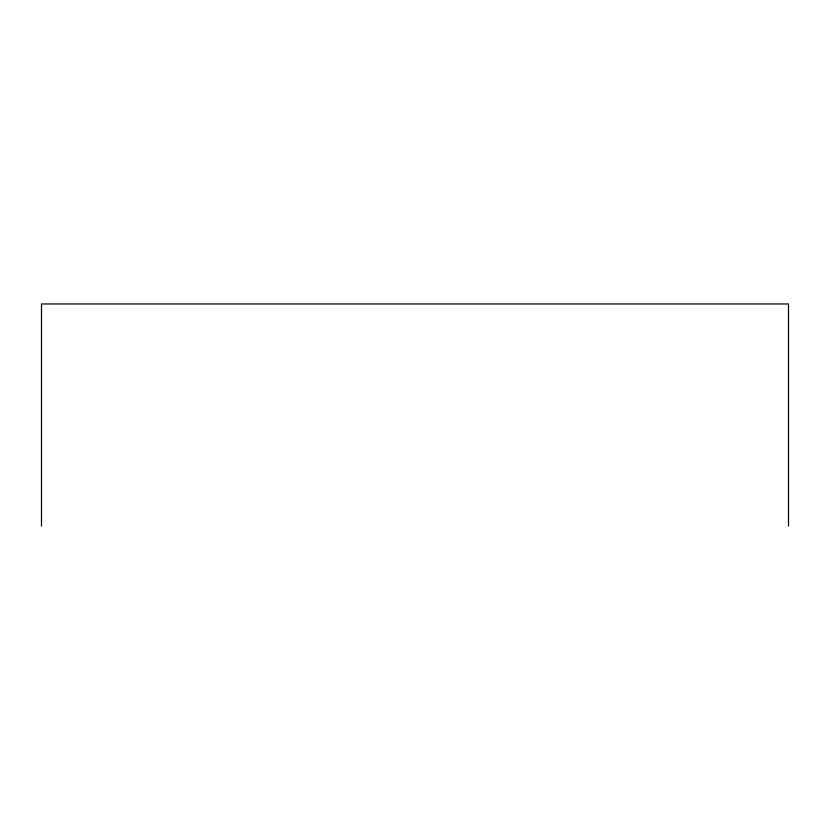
<?xml version="1.0" encoding="UTF-8"?>
<svg xmlns="http://www.w3.org/2000/svg" width="830" height="830" viewBox="0 0 830 830"><rect width="100%" height="100%" fill="white"/><g stroke="black" fill="none" stroke-linecap="round" stroke-linejoin="round"><path stroke-width="1.25" d="M788.5 526.033L788.5 303.967L41.5 303.967L41.5 526.033"/></g></svg>
